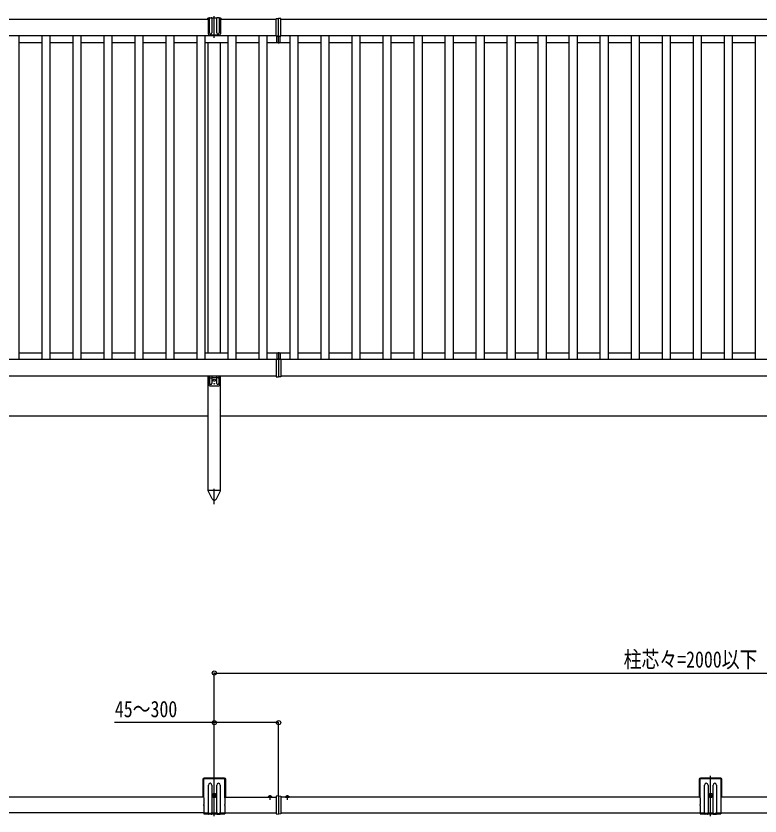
# Model space of a CAD drawing. Units: millimetres, scale not verified. Extents: x -4205 to 4205, y -2970 to 2970.
# Drawn here: x 5 to 1505, y 163 to 1775 of the extents above; entities that cross this region are included whole.
import ezdxf
from ezdxf.enums import TextEntityAlignment as Align

# ---------------------------------------------------------------- set-up
doc = ezdxf.new("R2010")
doc.units = ezdxf.units.MM
doc.header["$LTSCALE"] = 16
doc.layers.add('0-3_YKK_A1', color=4, linetype='Continuous')
doc.layers.add('0-4_YKK_D', color=6, linetype='Continuous')
doc.styles.add('ＭＳ ゴシック', font='')
doc.styles.get('ＭＳ ゴシック').set_extended_font_data('MS Gothic')

msp = doc.modelspace()

# ---------------------------------------------------------------- linework, layer by layer
at = {"layer": '0-3_YKK_A1'}
for p, q in [((405, 1731.64), (405, 1775.42)), ((-1323.5, 1769.22), (392.5, 1769.22)), ((395, 1770.72), (392.5, 1770.72)), ((392.5, 1770.72), (392.5, 1739.22)), ((395, 1741.71), (395, 1770.72)), ((396, 1771.72), (399, 1771.72)), ((410, 1770.72), (400, 1770.72)), ((400, 1770.72), (400, 1741.71)), ((410, 1741.71), (410, 1770.72)), ((414, 1771.72), (411, 1771.72)), ((417.5, 1770.72), (415, 1770.72)), ((415, 1770.72), (415, 1741.71)), ((417.5, 1770.72), (417.5, 1739.22)), ((417.5, 1769.22), (530, 1769.22)), ((530, 1769.16), (530, 1769.96)), ((530, 1735.92), (530, 1769.16)), ((530.19, 1770.16), (534.5, 1770.42)), ((534.5, 1770.42), (534.5, 1769.42)), ((538.81, 1770.16), (534.5, 1770.42)), ((534.5, 1735.92), (534.5, 1769.42)), ((539, 1769.16), (539, 1769.96)), ((539, 1769.22), (2392.5, 1769.22)), ((539, 1735.92), (539, 1769.16)), ((530, 1735.22), (-1459.5, 1735.22)), ((11.75, 1083.22), (11.75, 1735.22)), ((57.25, 1735.22), (57.25, 1083.22)), ((74.25, 1083.22), (74.25, 1735.22)), ((119.75, 1735.22), (119.75, 1083.22)), ((136.75, 1083.22), (136.75, 1735.22)), ((182.25, 1735.22), (182.25, 1083.22)), ((199.25, 1083.22), (199.25, 1735.22)), ((244.75, 1735.22), (244.75, 1083.22)), ((261.75, 1083.22), (261.75, 1735.22)), ((307.25, 1735.22), (307.25, 1083.22)), ((324.25, 1083.22), (324.25, 1735.22)), ((369.75, 1735.22), (369.75, 1083.22)), ((386.75, 1083.22), (386.75, 1735.22)), ((394.5, 1737.22), (415.5, 1737.22)), ((432.25, 1735.22), (432.25, 1083.22)), ((449.25, 1083.22), (449.25, 1735.22)), ((494.75, 1735.22), (494.75, 1083.22)), ((511.75, 1083.22), (511.75, 1735.22)), ((530, 1735.12), (530, 1735.92)), ((534.5, 1734.92), (530.56, 1734.92)), ((531.3, 1734.42), (533.5, 1734.44)), ((532, 1734.43), (532, 1734.92)), ((533.5, 1734.44), (533.5, 1734.92)), ((534.5, 1735.92), (534.5, 1734.92)), ((534.5, 1734.92), (538.44, 1734.92)), ((534.5, 1723.47), (534.5, 1734.92)), ((535.5, 1734.44), (535.5, 1734.92)), ((537.7, 1734.42), (535.5, 1734.44)), ((537, 1734.43), (537, 1734.92)), ((538, 1723.47), (538, 1734.12)), ((539, 1735.12), (539, 1735.92)), ((2528.5, 1735.22), (539, 1735.22)), ((557.25, 1735.22), (557.25, 1083.22)), ((574.25, 1083.22), (574.25, 1735.22)), ((619.75, 1735.22), (619.75, 1083.22)), ((636.75, 1083.22), (636.75, 1735.22)), ((682.25, 1735.22), (682.25, 1083.22)), ((699.25, 1083.22), (699.25, 1735.22)), ((744.75, 1735.22), (744.75, 1083.22)), ((761.75, 1083.22), (761.75, 1735.22)), ((807.25, 1735.22), (807.25, 1083.22)), ((824.25, 1083.22), (824.25, 1735.22)), ((869.75, 1735.22), (869.75, 1083.22)), ((886.75, 1083.22), (886.75, 1735.22)), ((932.25, 1735.22), (932.25, 1083.22)), ((949.25, 1083.22), (949.25, 1735.22)), ((994.75, 1735.22), (994.75, 1083.22)), ((1011.75, 1083.22), (1011.75, 1735.22)), ((1057.25, 1735.22), (1057.25, 1083.22)), ((1074.25, 1083.22), (1074.25, 1735.22)), ((1119.75, 1735.22), (1119.75, 1083.22)), ((1136.75, 1083.22), (1136.75, 1735.22)), ((1182.25, 1735.22), (1182.25, 1083.22)), ((1199.25, 1083.22), (1199.25, 1735.22)), ((1244.75, 1735.22), (1244.75, 1083.22)), ((1261.75, 1083.22), (1261.75, 1735.22)), ((1307.25, 1735.22), (1307.25, 1083.22)), ((1324.25, 1083.22), (1324.25, 1735.22)), ((1369.75, 1735.22), (1369.75, 1083.22)), ((1386.75, 1083.22), (1386.75, 1735.22)), ((1432.25, 1735.22), (1432.25, 1083.22)), ((1449.25, 1083.22), (1449.25, 1735.22)), ((1494.75, 1735.22), (1494.75, 1083.22)), ((11.75, 1722.22), (57.25, 1722.22)), ((74.25, 1722.22), (119.75, 1722.22)), ((136.75, 1722.22), (182.25, 1722.22)), ((199.25, 1722.22), (244.75, 1722.22)), ((261.75, 1722.22), (307.25, 1722.22)), ((324.25, 1722.22), (369.75, 1722.22)), ((386.75, 1722.22), (432.25, 1722.22)), ((392.5, 1096.22), (392.5, 1722.22)), ((417.5, 1096.22), (417.5, 1722.22)), ((449.25, 1722.22), (494.75, 1722.22)), ((511.75, 1722.22), (531.01, 1722.22)), ((531.28, 1721.9), (531.28, 1721.9)), ((533.5, 1721.28), (533.5, 1721.75)), ((533.5, 1721.28), (534.5, 1721.22)), ((534.5, 1721.22), (534.5, 1723.47)), ((534.5, 1721.22), (535.5, 1721.28)), ((535.5, 1721.71), (537.72, 1721.9)), ((535.5, 1721.28), (535.5, 1721.75)), ((537.72, 1721.9), (537.74, 1721.9)), ((537.72, 1721.9), (537.72, 1721.9)), ((537.99, 1722.22), (557.25, 1722.22)), ((538, 1722.35), (538, 1723.47)), ((574.25, 1722.22), (619.75, 1722.22)), ((636.75, 1722.22), (682.25, 1722.22)), ((699.25, 1722.22), (744.75, 1722.22)), ((761.75, 1722.22), (807.25, 1722.22)), ((824.25, 1722.22), (869.75, 1722.22)), ((886.75, 1722.22), (932.25, 1722.22)), ((949.25, 1722.22), (994.75, 1722.22)), ((1011.75, 1722.22), (1057.25, 1722.22)), ((1074.25, 1722.22), (1119.75, 1722.22)), ((1136.75, 1722.22), (1182.25, 1722.22)), ((1199.25, 1722.22), (1244.75, 1722.22)), ((1261.75, 1722.22), (1307.25, 1722.22)), ((1324.25, 1722.22), (1369.75, 1722.22)), ((1386.75, 1722.22), (1432.25, 1722.22)), ((1449.25, 1722.22), (1494.75, 1722.22)), ((531.28, 1096.54), (531.28, 1096.54)), ((533.5, 1097.16), (534.5, 1097.22)), ((533.5, 1097.16), (533.5, 1096.69)), ((534.5, 1097.22), (535.5, 1097.16)), ((534.5, 1097.22), (534.5, 1094.97)), ((535.5, 1097.16), (535.5, 1096.69)), ((535.5, 1096.73), (537.72, 1096.54)), ((537.72, 1096.54), (537.74, 1096.54)), ((537.72, 1096.54), (537.72, 1096.54)), ((530, 1083.22), (-1459.5, 1083.22)), ((11.75, 1096.22), (57.25, 1096.22)), ((74.25, 1096.22), (119.75, 1096.22)), ((136.75, 1096.22), (182.25, 1096.22)), ((199.25, 1096.22), (244.75, 1096.22)), ((261.75, 1096.22), (307.25, 1096.22)), ((324.25, 1096.22), (369.75, 1096.22)), ((386.75, 1096.22), (432.25, 1096.22)), ((449.25, 1096.22), (494.75, 1096.22)), ((511.75, 1096.22), (531.01, 1096.22)), ((530, 1083.32), (530, 1082.52)), ((530, 1082.52), (530, 1049.28)), ((534.5, 1083.52), (530.56, 1083.52)), ((531.3, 1084.02), (533.5, 1084)), ((532, 1083.52), (532, 1084.01)), ((533.5, 1084), (533.5, 1083.52)), ((534.5, 1094.97), (534.5, 1083.52)), ((534.5, 1083.52), (538.44, 1083.52)), ((534.5, 1082.52), (534.5, 1083.52)), ((534.5, 1082.52), (534.5, 1049.02)), ((537.7, 1084.02), (535.5, 1084)), ((535.5, 1084), (535.5, 1083.52)), ((537, 1083.52), (537, 1084.01)), ((537.99, 1096.22), (557.25, 1096.22)), ((538, 1096.09), (538, 1094.97)), ((538, 1094.97), (538, 1084.32)), ((539, 1083.32), (539, 1082.52)), ((2528.5, 1083.22), (539, 1083.22)), ((539, 1082.52), (539, 1049.28)), ((574.25, 1096.22), (619.75, 1096.22)), ((636.75, 1096.22), (682.25, 1096.22)), ((699.25, 1096.22), (744.75, 1096.22)), ((761.75, 1096.22), (807.25, 1096.22)), ((824.25, 1096.22), (869.75, 1096.22)), ((886.75, 1096.22), (932.25, 1096.22)), ((949.25, 1096.22), (994.75, 1096.22)), ((1011.75, 1096.22), (1057.25, 1096.22)), ((1074.25, 1096.22), (1119.75, 1096.22)), ((1136.75, 1096.22), (1182.25, 1096.22)), ((1199.25, 1096.22), (1244.75, 1096.22)), ((1261.75, 1096.22), (1307.25, 1096.22)), ((1324.25, 1096.22), (1369.75, 1096.22)), ((1386.75, 1096.22), (1432.25, 1096.22)), ((1449.25, 1096.22), (1494.75, 1096.22)), ((530, 1049.22), (-1459.5, 1049.22)), ((392.5, 819.22), (392.5, 1049.22)), ((394, 1049.22), (394, 1032.22)), ((396, 1034.72), (396, 1049.22)), ((400, 1049.22), (400, 1034.72)), ((410, 1034.72), (410, 1049.22)), ((414, 1049.22), (414, 1034.72)), ((416, 1032.22), (416, 1049.22)), ((417.5, 819.22), (417.5, 1049.22)), ((530, 1049.28), (530, 1048.48)), ((530.19, 1048.28), (534.5, 1048.02)), ((534.5, 1048.02), (534.5, 1049.02)), ((538.81, 1048.28), (534.5, 1048.02)), ((539, 1049.28), (539, 1048.48)), ((2528.5, 1049.22), (539, 1049.22)), ((394, 1047.02), (396, 1047.02)), ((397, 1046.15), (399, 1046.15)), ((400, 1047.02), (410, 1047.02)), ((413, 1046.15), (411, 1046.15)), ((414, 1047.02), (416, 1047.02)), ((396, 1030.22), (414, 1030.22)), ((392.5, 969.22), (-1323.5, 969.22)), ((2392.5, 969.22), (417.5, 969.22)), ((405, 791.57), (405, 822.53)), ((400.54, 801.96), (392.3, 818.22)), ((417.5, 819.22), (392.5, 819.22)), ((409.46, 801.96), (417.7, 818.22)), ((417.7, 818.22), (417.7, 819.22)), ((405, 163.02), (405, 243.92)), ((1405, 163.02), (1405, 243.92)), ((382, 236.72), (382, 203.22)), ((383.5, 236.72), (383.5, 201.72)), ((425.5, 239.22), (384.5, 239.22)), ((425.5, 237.72), (384.5, 237.72)), ((426.5, 201.72), (426.5, 236.72)), ((428, 203.22), (428, 236.72)), ((1382, 236.72), (1382, 203.22)), ((1383.5, 236.72), (1383.5, 201.72)), ((1425.5, 239.22), (1384.5, 239.22)), ((1425.5, 237.72), (1384.5, 237.72)), ((1426.5, 201.72), (1426.5, 236.72)), ((1428, 203.22), (1428, 236.72)), ((393, 167.72), (393, 225.42)), ((400, 225.42), (400, 167.72)), ((410, 167.72), (410, 225.42)), ((417, 225.42), (417, 167.72)), ((1393, 167.72), (1393, 225.42)), ((1400, 225.42), (1400, 167.72)), ((1410, 167.72), (1410, 225.42)), ((1417, 225.42), (1417, 167.72)), ((384, 201.22), (-574, 201.22)), ((384, 201.22), (382, 203.22)), ((384, 201.22), (384, 200.94)), ((384, 199.51), (384, 185.94)), ((400.75, 204.42), (409.25, 204.42)), ((409.25, 204.42), (400.75, 204.42)), ((403.76, 204.01), (402.93, 204.01)), ((405, 200.17), (405, 208.67)), ((406.25, 204.84), (407.08, 204.84)), ((428, 203.22), (426, 201.22)), ((426, 201.22), (530, 201.22)), ((426, 201.22), (426, 200.94)), ((426, 199.51), (426, 185.94)), ((513.4, 201.22), (520.6, 201.22)), ((514.95, 203.19), (515.86, 201.37)), ((517, 200.76), (515.86, 201.37)), ((517, 204.72), (517, 195.57)), ((517, 200.76), (518.15, 201.37)), ((519.05, 203.19), (518.15, 201.37)), ((530, 203.01), (530, 202.21)), ((534.5, 203.47), (530.19, 203.21)), ((534.5, 202.47), (534.5, 167.97)), ((1384, 201.22), (539, 201.22)), ((548.4, 201.22), (555.6, 201.22)), ((549.95, 203.19), (550.86, 201.37)), ((552, 200.76), (550.86, 201.37)), ((552, 204.72), (552, 195.57)), ((552, 200.76), (553.15, 201.37)), ((554.05, 203.19), (553.15, 201.37)), ((1384, 201.22), (1382, 203.22)), ((1384, 201.22), (1384, 200.94)), ((1384, 199.51), (1384, 185.94)), ((1400.75, 204.42), (1409.25, 204.42)), ((1409.25, 204.42), (1400.75, 204.42)), ((1403.76, 204.01), (1402.93, 204.01)), ((1405, 200.17), (1405, 208.67)), ((1406.25, 204.84), (1407.08, 204.84)), ((1428, 203.22), (1426, 201.22)), ((2384, 201.22), (1426, 201.22)), ((1426, 201.22), (1426, 200.94)), ((1426, 199.51), (1426, 185.94)), ((384, 184.51), (384, 167.72)), ((426, 184.51), (426, 167.72)), ((1384, 184.51), (1384, 167.72)), ((1426, 184.51), (1426, 167.72)), ((384, 169.22), (-574, 169.22)), ((384, 169.22), (394, 169.22)), ((384, 167.72), (393, 167.72)), ((399, 166.72), (394, 166.72)), ((398, 168.22), (395, 168.22)), ((399, 169.22), (411, 169.22)), ((400, 167.72), (410, 167.72)), ((411, 166.72), (416, 166.72)), ((412, 168.22), (415, 168.22)), ((416, 169.22), (426, 169.22)), ((417, 167.72), (426, 167.72)), ((426, 169.22), (530, 169.22)), ((530.19, 167.24), (534.5, 166.97)), ((534.5, 166.97), (534.5, 167.97)), ((538.81, 167.24), (534.5, 166.97)), ((539, 169.22), (1384, 169.22)), ((539, 168.23), (539, 167.44)), ((1384, 169.22), (1394, 169.22)), ((1384, 167.72), (1393, 167.72)), ((1399, 166.72), (1394, 166.72)), ((1398, 168.22), (1395, 168.22)), ((1399, 169.22), (1411, 169.22)), ((1400, 167.72), (1410, 167.72)), ((1411, 166.72), (1416, 166.72)), ((1412, 168.22), (1415, 168.22)), ((1416, 169.22), (1426, 169.22)), ((1417, 167.72), (1426, 167.72)), ((1426, 169.22), (2384, 169.22))]:
    msp.add_line(p, q, dxfattribs=at)
for points in [[(531, 1722.35), (531, 1723.47), (531, 1734.12)], [(531, 1722.35), (531.01, 1722.25), (531.05, 1722.07), (531.11, 1721.98), (531.19, 1721.92), (531.27, 1721.9)], [(531.26, 1721.9), (531.28, 1721.9), (531.28, 1721.9)], [(531.28, 1721.9), (531.89, 1721.84), (533.5, 1721.71)], [(537.71, 1721.9), (537.73, 1721.9), (537.73, 1721.9)], [(537.73, 1721.9), (537.76, 1721.9), (537.83, 1721.93), (537.88, 1721.98), (537.93, 1722.03), (537.96, 1722.11), (537.99, 1722.22), (538, 1722.35)], [(531, 1096.09), (531.01, 1096.19), (531.05, 1096.36), (531.11, 1096.45), (531.19, 1096.52), (531.27, 1096.54)], [(531.26, 1096.54), (531.28, 1096.54), (531.28, 1096.54)], [(531.28, 1096.54), (531.89, 1096.59), (533.5, 1096.73)], [(537.71, 1096.54), (537.73, 1096.54), (537.73, 1096.54)], [(537.73, 1096.53), (537.76, 1096.53), (537.83, 1096.5), (537.88, 1096.46), (537.93, 1096.4), (537.96, 1096.33), (537.99, 1096.21), (538, 1096.09)], [(531, 1096.09), (531, 1094.97), (531, 1084.32)], [(417.7, 819.22), (392.3, 819.22), (392.3, 818.22)], [(402.93, 204.01), (402.93, 204.84), (403.76, 204.84)], [(404.59, 205.67), (404.59, 206.5), (405.42, 206.5), (405.42, 205.67)], [(405.42, 203.18), (405.42, 202.35), (404.59, 202.35), (404.59, 203.18)], [(407.08, 204.84), (407.08, 204.01), (406.25, 204.01)], [(530, 202.21), (530, 168.23), (530, 167.44)], [(534.5, 202.47), (534.5, 203.47), (538.81, 203.21)], [(539, 203.01), (539, 202.21), (539, 168.23)], [(1402.93, 204.01), (1402.93, 204.84), (1403.76, 204.84)], [(1404.59, 205.67), (1404.59, 206.5), (1405.42, 206.5), (1405.42, 205.67)], [(1405.42, 203.18), (1405.42, 202.35), (1404.59, 202.35), (1404.59, 203.18)], [(1407.08, 204.84), (1407.08, 204.01), (1406.25, 204.01)]]:
    msp.add_lwpolyline(points, dxfattribs=at)
for centre, radius in [((405, 1041.22), 2.1), ((405, 1034.22), 0.65), ((405, 204.42), 4.25), ((405, 204.42), 2.25), ((1405, 204.42), 4.25), ((1405, 204.42), 2.25)]:
    msp.add_circle(centre, radius, dxfattribs=at)
for centre, radius, start, end in [((392.5, 1768.72), 2, 90, 165.65639), ((396, 1770.72), 1, 90, 180), ((399, 1770.72), 1, 0, 90), ((411, 1770.72), 1, 90, 180), ((414, 1770.72), 1, 0, 90), ((417.5, 1768.72), 2, 14.34361, 90), ((530.2, 1769.96), 0.2, 93.5, 180), ((538.8, 1769.96), 0.2, 0, 86.5), ((397.5, 1741.71), 2.5, 180, 0), ((412.5, 1741.71), 2.5, 180, 0), ((394.5, 1739.22), 2, 180, 270), ((415.5, 1739.22), 2, 270, 0), ((530.2, 1735.12), 0.202, 179.93968, 269.38321), ((531.3, 1734.12), 0.3, 93.5, 180), ((531.3, 1734.12), 0.3, 90.5, 93.5), ((537.7, 1734.12), 0.3, 86.5, 89.5), ((537.7, 1734.12), 0.3, 0, 86.5), ((538.8, 1735.12), 0.202, 270.61679, 0.06032), ((530.2, 1083.32), 0.202, 90.61679, 180.06032), ((531.3, 1084.32), 0.3, 180, 266.5), ((531.3, 1084.32), 0.3, 266.5, 269.5), ((537.7, 1084.32), 0.3, 270.5, 273.5), ((537.7, 1084.32), 0.3, 273.5, 0), ((538.8, 1083.32), 0.202, 359.93968, 89.38321), ((530.2, 1048.48), 0.2, 180, 266.5), ((538.8, 1048.48), 0.2, 273.5, 0), ((396, 1032.22), 2, 180, 270), ((397, 1047.15), 1, 180, 270), ((398, 1034.72), 2, 180, 0), ((399, 1047.15), 1, 270, 0), ((411, 1047.15), 1, 180, 270), ((412, 1034.72), 2, 180, 0), ((413, 1047.15), 1, 270, 0), ((414, 1032.22), 2, 270, 0), ((405, 804.22), 5, 206.87405, 333.12595), ((384.5, 236.72), 2.5, 90, 180), ((384.5, 236.72), 1, 90, 180), ((396.5, 225.42), 3.5, 0, 180), ((413.5, 225.42), 3.5, 0, 180), ((425.5, 236.72), 2.5, 0, 90), ((425.5, 236.72), 1, 0, 90), ((1384.5, 236.72), 2.5, 90, 180), ((1384.5, 236.72), 1, 90, 180), ((1396.5, 225.42), 3.5, 0, 180), ((1413.5, 225.42), 3.5, 0, 180), ((1425.5, 236.72), 2.5, 0, 90), ((1425.5, 236.72), 1, 0, 90), ((383.3, 200.22), 1, 314.427, 45.573), ((403.76, 205.67), 0.83, 270, 0), ((403.76, 203.18), 0.83, 0, 90), ((406.25, 205.67), 0.83, 180, 270), ((406.25, 203.18), 0.83, 90, 180), ((426.7, 200.22), 1, 134.427, 225.573), ((513.4, 201.38), 0.154, 152.71904, 270), ((517, 199.52), 4.2, 27.28096, 152.71904), ((520.6, 201.38), 0.154, 270, 27.28096), ((530.2, 203.01), 0.2, 93.5, 180), ((538.8, 203.01), 0.2, 0, 86.5), ((548.4, 201.38), 0.154, 152.71904, 270), ((552, 199.52), 4.2, 27.28096, 152.71904), ((555.6, 201.38), 0.154, 270, 27.28096), ((1383.3, 200.22), 1, 314.427, 45.573), ((1403.76, 205.67), 0.83, 270, 0), ((1403.76, 203.18), 0.83, 0, 90), ((1406.25, 205.67), 0.83, 180, 270), ((1406.25, 203.18), 0.83, 90, 180), ((1426.7, 200.22), 1, 134.427, 225.573), ((383.3, 185.22), 1, 314.427, 45.573), ((426.7, 185.22), 1, 134.427, 225.573), ((1383.3, 185.22), 1, 314.427, 45.573), ((1426.7, 185.22), 1, 134.427, 225.573), ((394, 167.72), 1, 180, 270), ((395, 169.22), 1, 180, 270), ((398, 169.22), 1, 270, 0), ((399, 167.72), 1, 270, 0), ((411, 167.72), 1, 180, 270), ((412, 169.22), 1, 180, 270), ((415, 169.22), 1, 270, 0), ((416, 167.72), 1, 270, 0), ((530.2, 167.44), 0.2, 180, 266.5), ((538.8, 167.44), 0.2, 273.5, 0), ((1394, 167.72), 1, 180, 270), ((1395, 169.22), 1, 180, 270), ((1398, 169.22), 1, 270, 0), ((1399, 167.72), 1, 270, 0), ((1411, 167.72), 1, 180, 270), ((1412, 169.22), 1, 180, 270), ((1415, 169.22), 1, 270, 0), ((1416, 167.72), 1, 270, 0)]:
    msp.add_arc(centre, radius, start, end, dxfattribs=at)
for centre, start_param, end_param in [((530.56, 1735.92), 4.6587856, 4.712389), ((538.44, 1735.92), 4.712389, 4.7659923), ((530.56, 1082.52), 1.5707963, 1.6243997), ((538.44, 1082.52), 1.517193, 1.5707963)]:
    msp.add_ellipse(centre, major_axis=(6.74, 0), ratio=0.148374, start_param=start_param, end_param=end_param, dxfattribs=at)
at = {"layer": '0-4_YKK_D'}
for p, q in [((405, 244.92), (405, 452.22)), ((405, 451.22), (2405, 451.22)), ((405, 244.92), (405, 352.22)), ((534.5, 204.47), (534.5, 352.22))]:
    msp.add_line(p, q, dxfattribs=at)
msp.add_lwpolyline([(534.5, 351.22), (405, 351.22), (203.6, 351.22)], dxfattribs=at)
for centre in [(405, 451.22), (405, 351.22), (534.5, 351.22)]:
    msp.add_circle(centre, 4.25, dxfattribs=at)

# ---------------------------------------------------------------- texts
at = {"layer": '0-4_YKK_D', "style": 'ＭＳ ゴシック', "width": 0.8}
for s, p in [('柱芯々=2000以下', (1229.8, 452.22)), ('45～300', (204.6, 352.22))]:
    msp.add_text(s, height=32.99, dxfattribs=at).set_placement(p, align=Align.BOTTOM_LEFT)

doc.saveas('drawing.dxf')
